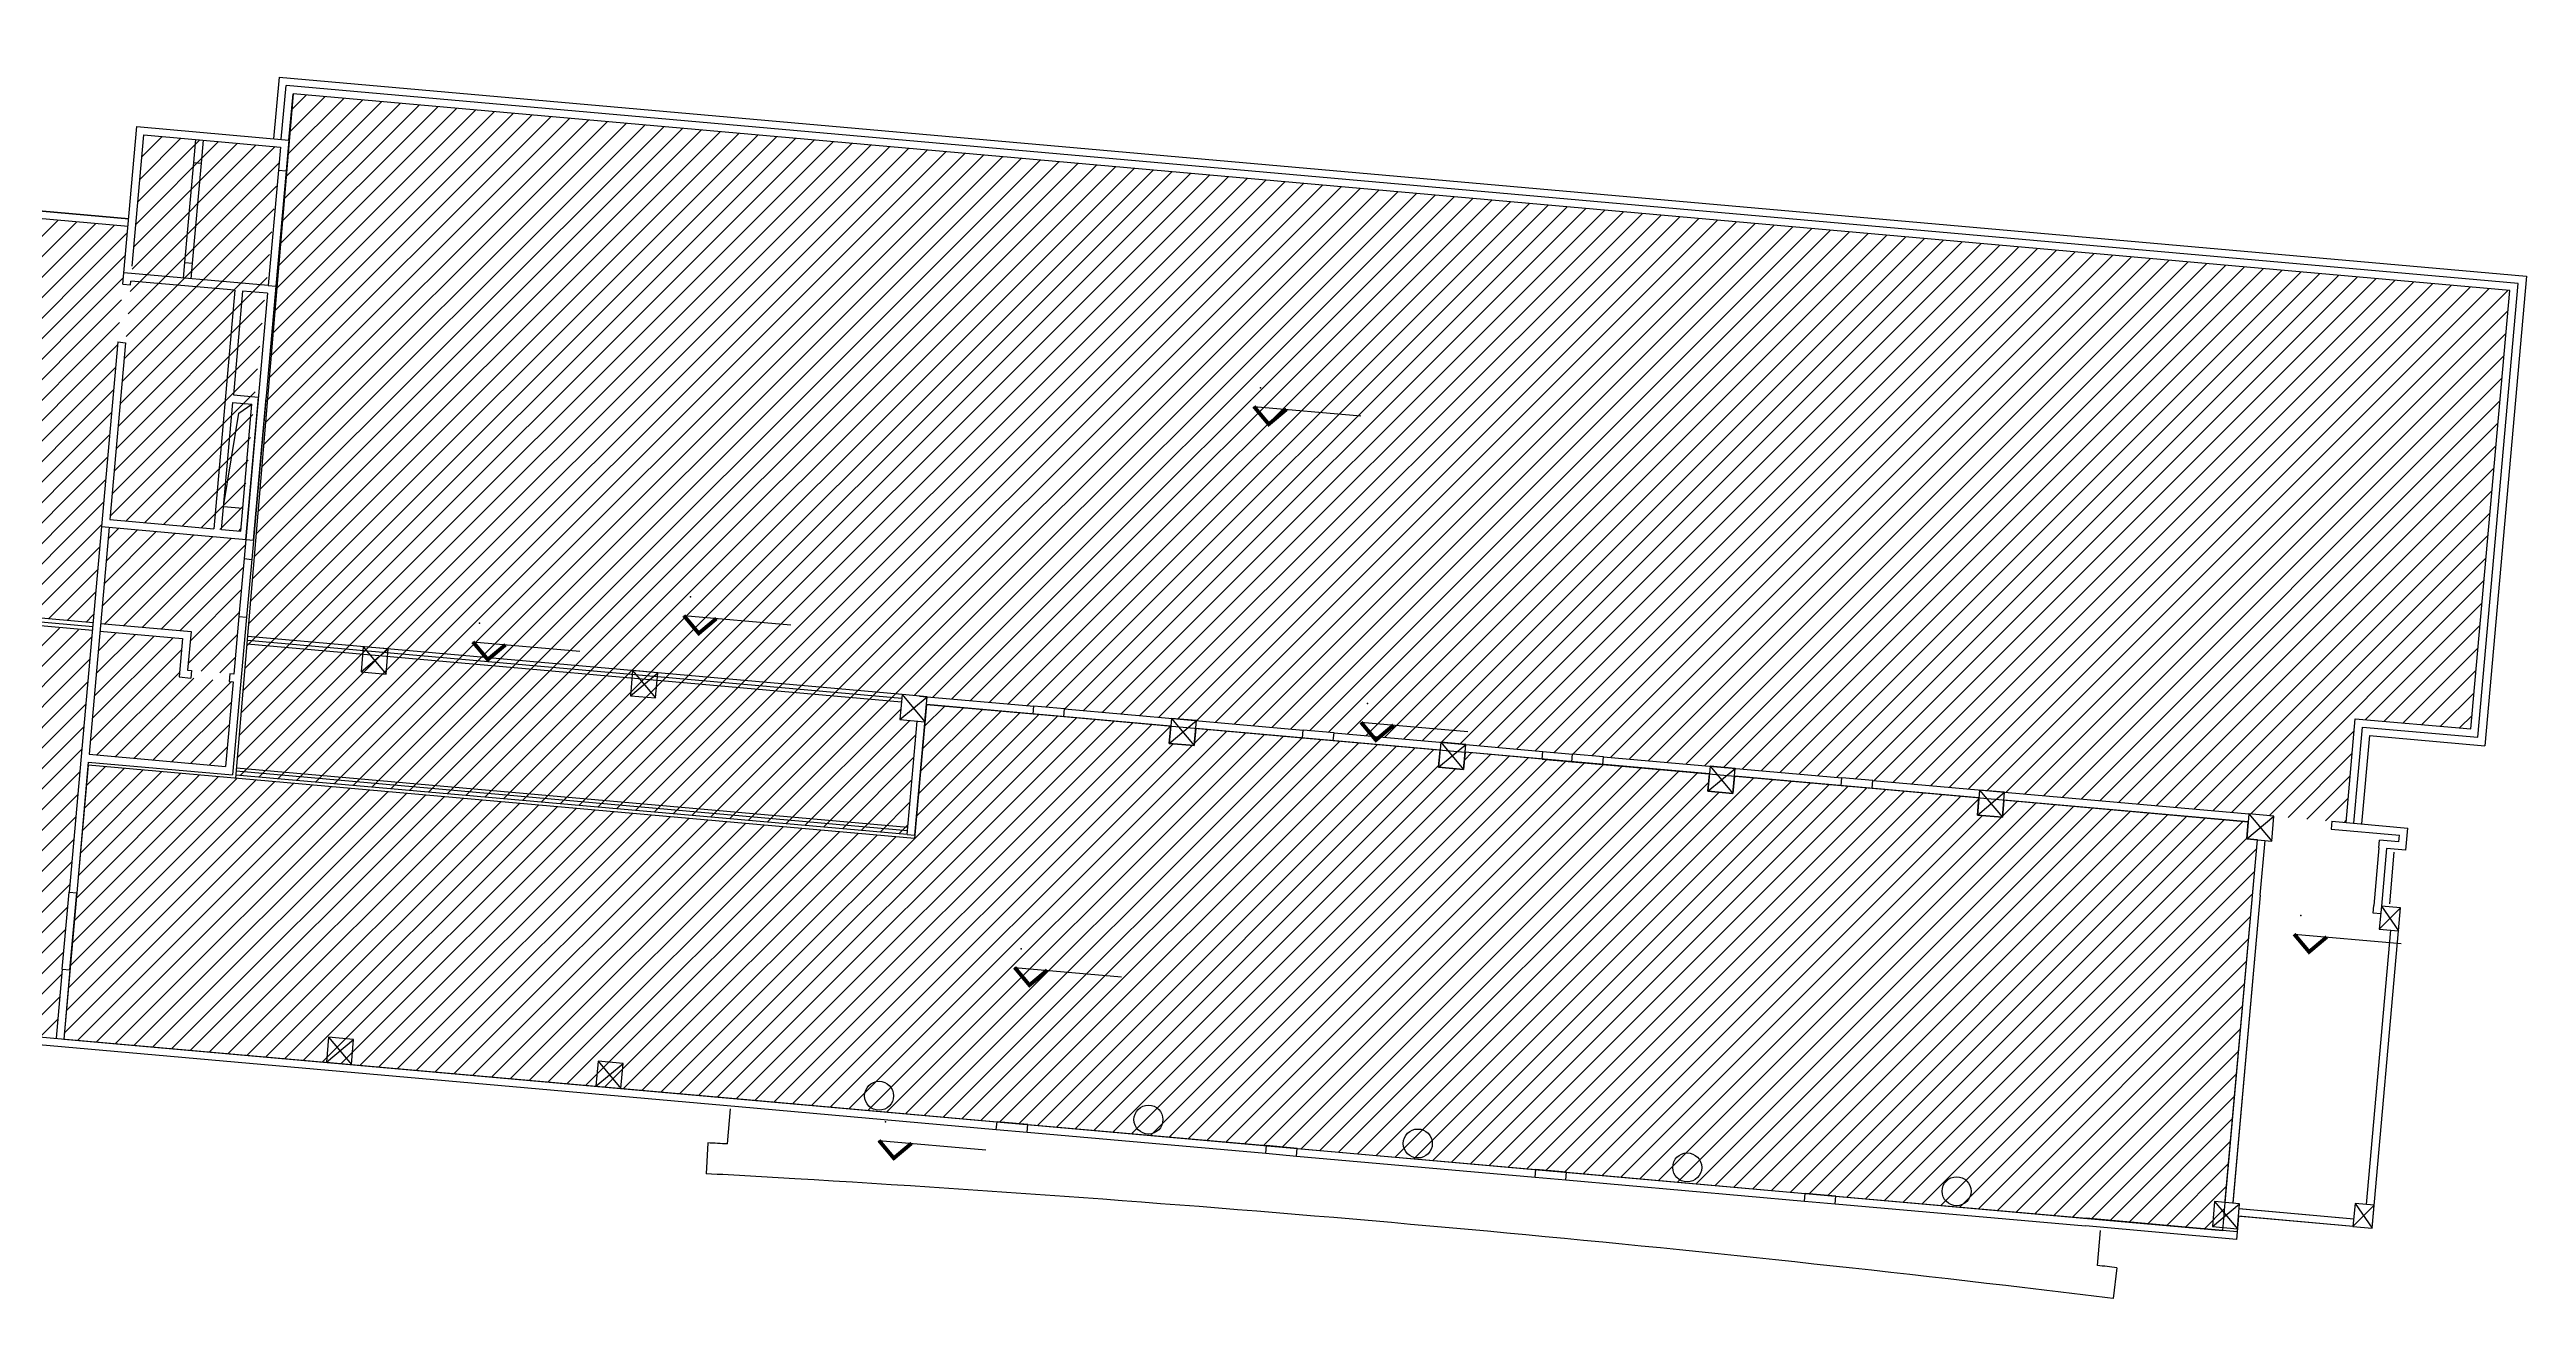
# Model space of a CAD drawing. Header units: millimetres. Extents: x -28081 to 11848482, y -6212777 to 128443.
# Drawn here: x 78531 to 142643, y -4431 to 27906 of the extents above; entities that cross this region are included whole.
import ezdxf

# ---------------------------------------------------------------- set-up
doc = ezdxf.new("R2010")
doc.units = ezdxf.units.MM
doc.header["$LTSCALE"] = 10
for name, color, linetype in [('A—\\M+5C3C5\\M+5B4B0', 135, 'Continuous'), ('A—\\M+5C7BD\\M+5CCE5', 7, 'Continuous'), ('E-COLS-F5$0$0S-COLS-I-P', 8, 'Continuous'), ('E-RS-5F$0$0S-COLS-I-P', 8, 'Continuous'), ('E1-RV-5F$0$$5$A-WALL', 2, 'Continuous'), ('E1-RV-5F$0$A-HOLE', 2, 'Continuous'), ('E1-RV-5F$0$E-COLS-B1$0$0S-COLS-LINE', 4, 'Continuous')]:
    doc.layers.add(name, color=color, linetype=linetype)
pattern_1 = [(45, (-6071.9, -5118.9), (-265.165, 265.165), [])]

msp = doc.modelspace()

# ---------------------------------------------------------------- hatches: boundary and pattern name
h = msp.add_hatch()
h.set_pattern_fill('ANSI31', color=8, scale=3000, style=0)
h.set_pattern_definition(pattern_1)
edge = h.paths.add_edge_path()
edge.add_line((69626, 27906), (75303, 27403))
edge.add_line((75303, 27403), (74985, 23817))
edge.add_line((74985, 23817), (80564, 23322))
edge.add_line((80564, 23322), (79654, 13063))
edge.add_line((79654, 13063), (68398, 14061))
edge.add_line((68398, 14061), (69626, 27906))
h = msp.add_hatch()
h.set_pattern_fill('ANSI31', color=8, scale=3000, style=0)
h.set_pattern_definition(pattern_1)
h.paths.add_polyline_path([(100988, 10518), (100727, 7580), (83350, 9121), (84834, 26758), (142209, 21670), (141202, 10314), (138213, 10579), (137975, 7890), (100597, 11205), (100539, 10558)])
h = msp.add_hatch()
h.set_pattern_fill('ANSI31', color=8, scale=3000, style=0)
h.set_pattern_definition(pattern_1)
h.paths.add_polyline_path([(80975, 25695), (80092, 15735), (83479, 15435), (84511, 25382)])
h = msp.add_hatch()
h.set_pattern_fill('ANSI31', color=8, scale=3000, style=0)
h.set_pattern_definition(pattern_1)
h.paths.add_polyline_path([(79836, 12846), (79553, 9658), (83089, 9345), (83283, 11536), (81889, 11660), (81977, 12656)])
h.paths.add_polyline_path([(80074, 15535), (83610, 15222), (83301, 11735), (82106, 11841), (82194, 12837), (79853, 13045)])
h = msp.add_hatch()
h.set_pattern_fill('ANSI31', color=8, scale=3000, style=0)
h.set_pattern_definition(pattern_1)
edge = h.paths.add_edge_path()
edge.add_line((76449, 13146), (76149, 9759))
edge.add_line((76149, 9759), (68080, 10475))
edge.add_line((68080, 10475), (67444, 3303))
edge.add_line((67444, 3303), (78700, 2305))
edge.add_line((78700, 2305), (79635, 12850))
edge.add_line((79635, 12850), (76448, 13132))
h = msp.add_hatch()
h.set_pattern_fill('ANSI31', color=8, scale=3000, style=0)
h.set_pattern_definition(pattern_1)
h.paths.add_polyline_path([(134844, -1946), (135677, 7442), (135403, 7466), (135442, 7914), (129117, 8475), (129077, 8027), (128430, 8084), (128470, 8533), (122144, 9094), (122105, 8645), (121457, 8703), (121497, 9151), (115172, 9712), (115132, 9264), (114485, 9321), (114524, 9769), (108199, 10330), (108159, 9882), (107512, 9939), (107552, 10388), (101227, 10949), (100919, 7482), (79528, 9379), (78899, 2287), (134780, -2669)])

# ---------------------------------------------------------------- linework, layer by layer
at = {"color": 1}
for p, q in [((109703, 18665), (112471, 18423)), ((94950, 13250), (97717, 13008)), ((89489, 12570), (92256, 12328)), ((112476, 10487), (115243, 10245)), ((136630, 5002), (139397, 4760)), ((103509, 4142), (106276, 3900)), ((99998, -339), (102766, -581))]:
    msp.add_line(p, q, dxfattribs=at)
at = {"color": 1, "const_width": 100}
for points in [[(109703, 18665), (110089, 18205), (110549, 18591)], [(94950, 13250), (95335, 12790), (95795, 13176)], [(89489, 12570), (89874, 12111), (90334, 12496)], [(112476, 10487), (112862, 10028), (113321, 10414)], [(136630, 5002), (137016, 4543), (137475, 4929)], [(103509, 4142), (103895, 3682), (104354, 4068)], [(99998, -339), (100384, -799), (100844, -413)]]:
    msp.add_lwpolyline(points, dxfattribs=at)
msp.add_lwpolyline([(134844, -1946), (135677, 7442), (135403, 7466), (135442, 7914), (129117, 8475), (129077, 8027), (128430, 8084), (128470, 8533), (122144, 9094), (122105, 8645), (121457, 8703), (121497, 9151), (115172, 9712), (115132, 9264), (114485, 9321), (114524, 9769), (108199, 10330), (108159, 9882), (107512, 9939), (107552, 10388), (101227, 10949), (100919, 7482), (79528, 9379), (78899, 2287), (134780, -2669), (134844, -1946)])
at = {"color": 1}
for p in [(109874, 19148), (95120, 13733), (89660, 13053), (112647, 10970), (136801, 5485), (103680, 4625), (100169, 144)]:
    msp.add_point(p, dxfattribs=at)
at = {"layer": 'A—\\M+5C3C5\\M+5B4B0'}
for p, q in [((84471, 27192), (84329, 25598)), ((84471, 27192), (142643, 22034)), ((142643, 22034), (141565, 9881)), ((100588, 11106), (83659, 12607)), ((100597, 11205), (83668, 12707)), ((138576, 10146), (138373, 7855)), ((138576, 10146), (141565, 9881)), ((100727, 7580), (83350, 9121)), ((100736, 7679), (83359, 9220)), ((83367, 9310), (100744, 7769)), ((139212, 7123), (139095, 5789)), ((96076, -431), (96157, 476)), ((95571, -403), (95524, -1202)), ((131537, -3576), (131617, -2669)), ((132039, -3637), (131945, -4431))]:
    msp.add_line(p, q, dxfattribs=at)
for points in [[(79642, 12863), (76449, 13146)], [(79651, 12963), (76458, 13246)], [(79659, 13062), (76466, 13345)], [(100579, 11006), (83651, 12507)]]:
    msp.add_lwpolyline(points, dxfattribs=at)
for centre, radius, start, end in [((65569, -545954), 546375, 86.79916, 86.85224), ((65562, -546078), 545700, 86.61095, 86.85255), ((65569, -545954), 545575, 83.25354, 86.61094), ((65569, -545954), 546375, 83.01235, 83.06532), ((65569, -545954), 545575, 83.012, 83.25354)]:
    msp.add_arc(centre, radius, start, end, dxfattribs=at)
at = {"layer": 'A—\\M+5C7BD\\M+5CCE5'}
for p, q in [((142426, 21852), (84652, 26974)), ((142209, 21670), (84834, 26758)), ((80458, 22127), (80793, 25911)), ((80793, 25911), (84728, 25563)), ((82266, 24978), (82319, 25576)), ((82465, 24961), (82518, 25558)), ((84728, 25563), (84657, 24766)), ((82037, 22388), (82266, 24978)), ((82236, 22371), (82465, 24961)), ((82266, 24978), (82465, 24961)), ((84657, 24766), (84392, 21778)), ((80564, 23322), (74985, 23817)), ((75202, 23998), (80581, 23521)), ((80581, 23521), (75202, 23998)), ((80431, 21828), (80458, 22127)), ((80431, 21828), (80458, 22127)), ((80431, 21828), (80630, 21811)), ((80431, 21828), (80630, 21811)), ((84193, 21796), (80458, 22127)), ((84193, 21796), (80458, 22127)), ((80630, 21811), (80639, 21910)), ((80630, 21811), (80639, 21910)), ((83329, 21672), (80639, 21910)), ((83329, 21672), (80639, 21910)), ((82001, 21990), (82037, 22388)), ((82037, 22388), (82236, 22371)), ((82200, 21972), (82236, 22371)), ((141383, 10098), (142426, 21852)), ((83329, 21672), (82782, 15496)), ((83329, 21672), (82782, 15496)), ((83528, 21654), (83290, 18965)), ((83528, 21654), (83290, 18965)), ((84175, 21597), (83528, 21654)), ((84175, 21597), (83528, 21654)), ((84392, 21778), (83765, 14706)), ((84193, 21796), (84392, 21778)), ((141202, 10314), (142209, 21670)), ((80299, 20334), (79875, 15553)), ((80299, 20334), (79875, 15553)), ((80498, 20316), (80092, 15735)), ((80498, 20316), (80092, 15735)), ((80299, 20334), (80498, 20316)), ((80299, 20334), (80498, 20316)), ((82981, 15478), (83273, 18765)), ((82981, 15478), (83273, 18765)), ((83273, 18765), (83770, 18721)), ((83273, 18765), (83770, 18721)), ((83290, 18965), (83937, 18907)), ((83290, 18965), (83937, 18907)), ((83479, 15434), (83770, 18722)), ((83479, 15434), (83770, 18722)), ((83610, 15222), (83937, 18907)), ((83610, 15222), (83937, 18907)), ((83810, 15204), (84136, 18890)), ((83810, 15204), (84136, 18890)), ((79875, 15553), (79036, 6090)), ((80074, 15535), (79553, 9658)), ((79875, 15553), (83810, 15204)), ((79875, 15553), (83810, 15204)), ((80092, 15735), (82782, 15496)), ((80092, 15735), (82782, 15496)), ((82981, 15479), (83479, 15434)), ((82981, 15479), (83479, 15434)), ((82981, 15479), (83479, 15434)), ((82981, 15479), (83479, 15434)), ((83566, 14724), (83433, 13230)), ((83566, 14724), (83765, 14706)), ((83766, 14710), (83633, 13212)), ((79836, 12846), (81977, 12656)), ((79853, 13045), (82194, 12837)), ((82194, 12837), (82106, 11841)), ((83633, 13212), (83271, 9128)), ((83433, 13230), (83301, 11735)), ((83433, 13230), (83633, 13212)), ((81977, 12656), (81889, 11660)), ((81889, 11660), (82188, 11633)), ((82106, 11841), (82205, 11832)), ((82205, 11832), (82188, 11633)), ((83201, 11744), (83184, 11545)), ((83184, 11545), (83283, 11536)), ((83301, 11735), (83201, 11744)), ((83283, 11536), (83089, 9345)), ((83283, 11536), (83089, 9345)), ((100926, 7562), (101227, 10949)), ((101045, 11166), (104008, 10903)), ((101227, 10949), (103991, 10704)), ((103991, 10703), (104008, 10903)), ((104008, 10903), (104008, 10903)), ((104805, 10832), (104008, 10903)), ((100727, 7580), (100988, 10518)), ((103991, 10703), (103991, 10703)), ((103991, 10703), (104788, 10633)), ((104788, 10633), (104805, 10832)), ((104788, 10633), (110963, 10085)), ((104805, 10832), (110981, 10284)), ((110963, 10085), (110981, 10284)), ((111778, 10214), (110981, 10284)), ((137975, 7891), (138213, 10579)), ((138174, 7873), (138395, 10363)), ((138213, 10579), (141202, 10314)), ((138395, 10363), (141383, 10098)), ((79553, 9658), (83089, 9345)), ((110963, 10085), (111760, 10015)), ((111760, 10015), (111778, 10214)), ((111760, 10015), (115172, 9712)), ((111778, 10214), (115189, 9911)), ((115172, 9712), (115189, 9911)), ((117164, 9535), (115172, 9712)), ((115189, 9911), (117182, 9735)), ((117164, 9535), (117182, 9735)), ((117936, 9467), (117954, 9666)), ((117954, 9666), (117954, 9666)), ((118751, 9595), (117954, 9666)), ((79535, 9459), (79235, 6072)), ((79535, 9459), (83271, 9128)), ((117936, 9467), (117936, 9467)), ((117936, 9467), (118733, 9396)), ((118733, 9396), (118751, 9595)), ((124909, 8848), (124926, 9048)), ((124926, 9048), (124926, 9048)), ((125723, 8977), (124926, 9048)), ((125705, 8778), (125723, 8977)), ((124909, 8849), (124909, 8849)), ((124909, 8848), (125705, 8778)), ((137603, 7923), (137585, 7724)), ((137585, 7724), (139352, 7568)), ((137585, 7724), (139352, 7568)), ((137603, 7923), (139569, 7749)), ((137603, 7923), (139569, 7749)), ((139518, 7176), (139569, 7749)), ((139518, 7176), (139569, 7749)), ((100727, 7580), (100926, 7562)), ((134844, -1946), (135677, 7442)), ((134848, -1900), (135677, 7442)), ((135750, 6009), (135876, 7424)), ((135750, 6009), (135876, 7424)), ((138821, 7238), (138688, 5744)), ((138821, 7238), (138688, 5744)), ((138821, 7238), (138838, 7437)), ((138821, 7238), (138838, 7437)), ((139337, 7393), (138838, 7437)), ((139337, 7393), (138838, 7437)), ((139020, 7221), (138888, 5726)), ((139020, 7221), (138888, 5726)), ((139518, 7176), (139020, 7221)), ((139518, 7176), (139020, 7221)), ((139336, 7393), (139352, 7568)), ((139336, 7393), (139352, 7568)), ((78859, 4098), (79036, 6090)), ((79036, 6090), (79235, 6072)), ((79058, 4080), (79235, 6072)), ((135750, 6009), (135043, -1964)), ((135750, 6009), (135045, -1945)), ((138671, 5545), (138688, 5744)), ((138671, 5545), (138688, 5744)), ((138871, 5527), (138671, 5545)), ((138871, 5527), (138671, 5545)), ((138688, 5744), (138688, 5744)), ((138688, 5744), (138688, 5744)), ((139386, 5682), (138887, 5726)), ((139386, 5682), (138887, 5726)), ((139333, 5085), (139386, 5682)), ((139333, 5085), (139386, 5682)), ((138505, -1995), (139133, 5102)), ((138505, -1995), (139133, 5102)), ((138651, -2610), (139333, 5085)), ((138651, -2610), (139333, 5085)), ((78859, 4098), (78700, 2305)), ((78859, 4098), (79058, 4080)), ((79058, 4080), (78899, 2287)), ((67444, 3303), (96580, 719)), ((67227, 3121), (96363, 538)), ((96580, 719), (103055, 145)), ((96363, 538), (103037, -54)), ((103037, -54), (103055, 145)), ((103851, 74), (103055, 145)), ((103834, -125), (103851, 74)), ((103851, 74), (110027, -473)), ((103037, -54), (103834, -125)), ((103834, -125), (110010, -673)), ((110010, -673), (110027, -473)), ((110824, -544), (110027, -473)), ((110806, -743), (110824, -544)), ((110824, -544), (117000, -1092)), ((110010, -673), (110806, -743)), ((110806, -743), (116982, -1291)), ((116982, -1291), (117000, -1092)), ((117797, -1162), (117000, -1092)), ((117779, -1362), (117797, -1162)), ((117797, -1162), (123972, -1710)), ((116982, -1291), (117779, -1361)), ((117779, -1362), (123955, -1909)), ((123955, -1909), (123972, -1710)), ((123955, -1909), (124752, -1980)), ((124769, -1780), (123972, -1710)), ((124752, -1980), (124769, -1781)), ((124769, -1781), (131244, -2355)), ((124752, -1980), (131226, -2554)), ((135136, -2901), (131226, -2554)), ((135154, -2702), (131244, -2355)), ((135189, -2303), (135136, -2901)), ((135189, -2303), (135154, -2702)), ((138153, -2566), (135189, -2303)), ((135200, -2103), (138170, -2367)), ((135207, -2104), (138170, -2367)), ((138153, -2566), (135240, -2308))]:
    msp.add_line(p, q, dxfattribs=at)
for points in [[(84528, 25581), (84529, 25581), (84652, 26974)], [(84851, 26957), (84851, 26957)], [(84834, 26758), (83343, 9041)], [(84728, 25563), (84834, 26758)], [(80674, 22301), (80975, 25695), (84511, 25382), (84458, 24784), (84657, 24766)], [(84458, 24784), (84193, 21796)], [(84175, 21597), (83566, 14724)], [(117182, 9735), (117954, 9666)], [(117164, 9535), (117936, 9467)], [(118733, 9396), (124909, 8848)], [(118751, 9595), (124926, 9048)], [(125723, 8977), (135460, 8114)], [(125705, 8778), (135442, 7914)]]:
    msp.add_lwpolyline(points, dxfattribs=at)
for points in [[(87299, 12385), (86651, 12442), (86594, 11794), (87242, 11737)], [(94272, 11766), (93624, 11824), (93567, 11176), (94214, 11119)], [(101244, 11148), (100597, 11205), (100539, 10558), (101187, 10500)], [(108217, 10530), (107569, 10587), (107512, 9939), (108159, 9882)], [(115189, 9911), (114542, 9969), (114485, 9321), (115132, 9264)], [(122162, 9293), (121515, 9350), (121457, 8703), (122105, 8645)], [(129135, 8675), (128487, 8732), (128430, 8084), (129077, 8027)], [(136107, 8056), (135460, 8114), (135403, 7466), (136050, 7409)], [(139385, 5682), (138887, 5726), (138834, 5129), (139332, 5085)], [(86402, 2274), (85755, 2332), (85698, 1684), (86345, 1627)], [(93375, 1656), (92728, 1713), (92670, 1066), (93318, 1008)], [(135218, -1980), (134570, -1922), (134513, -2570), (135160, -2627)], [(138703, -2012), (138205, -1968), (138152, -2566), (138650, -2610)]]:
    msp.add_lwpolyline(points, close=True, dxfattribs=at)
for centre in [(100002, 817), (106975, 199), (113947, -419), (120920, -1038), (127893, -1656)]:
    msp.add_circle(centre, 375, dxfattribs=at)
at = {"layer": 'Defpoints'}
for p, q in [((86594, 11794), (87299, 12385)), ((86651, 12442), (87242, 11737)), ((93567, 11176), (94272, 11766)), ((93624, 11824), (94214, 11119)), ((100539, 10558), (101244, 11148)), ((100597, 11205), (101187, 10500)), ((107512, 9939), (108217, 10530)), ((107569, 10587), (108159, 9882)), ((114485, 9321), (115189, 9911)), ((114542, 9969), (115132, 9264)), ((121457, 8703), (122162, 9293)), ((121515, 9350), (122105, 8645)), ((128430, 8084), (129135, 8675)), ((128487, 8732), (129077, 8027)), ((135403, 7466), (136107, 8056)), ((135460, 8114), (136050, 7409)), ((85698, 1684), (86402, 2274)), ((85755, 2332), (86345, 1627)), ((92670, 1066), (93375, 1656)), ((92728, 1713), (93318, 1008)), ((134570, -1922), (135160, -2627)), ((134513, -2570), (135218, -1980))]:
    msp.add_line(p, q, dxfattribs=at)
for points in [[(139385, 5682), (138834, 5129)], [(138887, 5726), (139332, 5085)], [(138703, -2012), (138152, -2566)], [(138205, -1968), (138650, -2610)]]:
    msp.add_lwpolyline(points, dxfattribs=at)
at = {"layer": 'E-COLS-F5$0$0S-COLS-I-P', "color": 9}
msp.add_lwpolyline([(135218, -1980), (134570, -1922), (134513, -2570), (135160, -2627)], close=True, dxfattribs=at)
at = {"layer": 'E-RS-5F$0$0S-COLS-I-P', "color": 9}
msp.add_lwpolyline([(135218, -1980), (134570, -1922), (134513, -2570), (135160, -2627)], close=True, dxfattribs=at)
at = {"layer": 'E1-RV-5F$0$$5$A-WALL', "color": 3}
msp.add_lwpolyline([(83033, 16076), (83434, 18495), (83769, 18721)], dxfattribs=at)
msp.add_lwpolyline([(83033, 16076), (83434, 18495), (83769, 18721)], dxfattribs=at)
at = {"layer": 'E1-RV-5F$0$A-HOLE'}
msp.add_line((83034, 16076), (83532, 16032), dxfattribs=at)
msp.add_line((83034, 16076), (83532, 16032), dxfattribs=at)
msp.add_lwpolyline([(83034, 16076), (83434, 18495), (83770, 18722)], dxfattribs=at)
msp.add_lwpolyline([(83034, 16076), (83434, 18495), (83770, 18722)], dxfattribs=at)
at = {"layer": 'E1-RV-5F$0$E-COLS-B1$0$0S-COLS-LINE', "color": 7}
msp.add_line((139386, 5682), (138888, 5726), dxfattribs=at)
msp.add_line((139386, 5682), (138888, 5726), dxfattribs=at)

# ---------------------------------------------------------------- texts
msp.add_text('$DDT_AUDIT_GENERATED_(0)', height=1).set_placement((95273, -1318))

doc.saveas('drawing.dxf')
